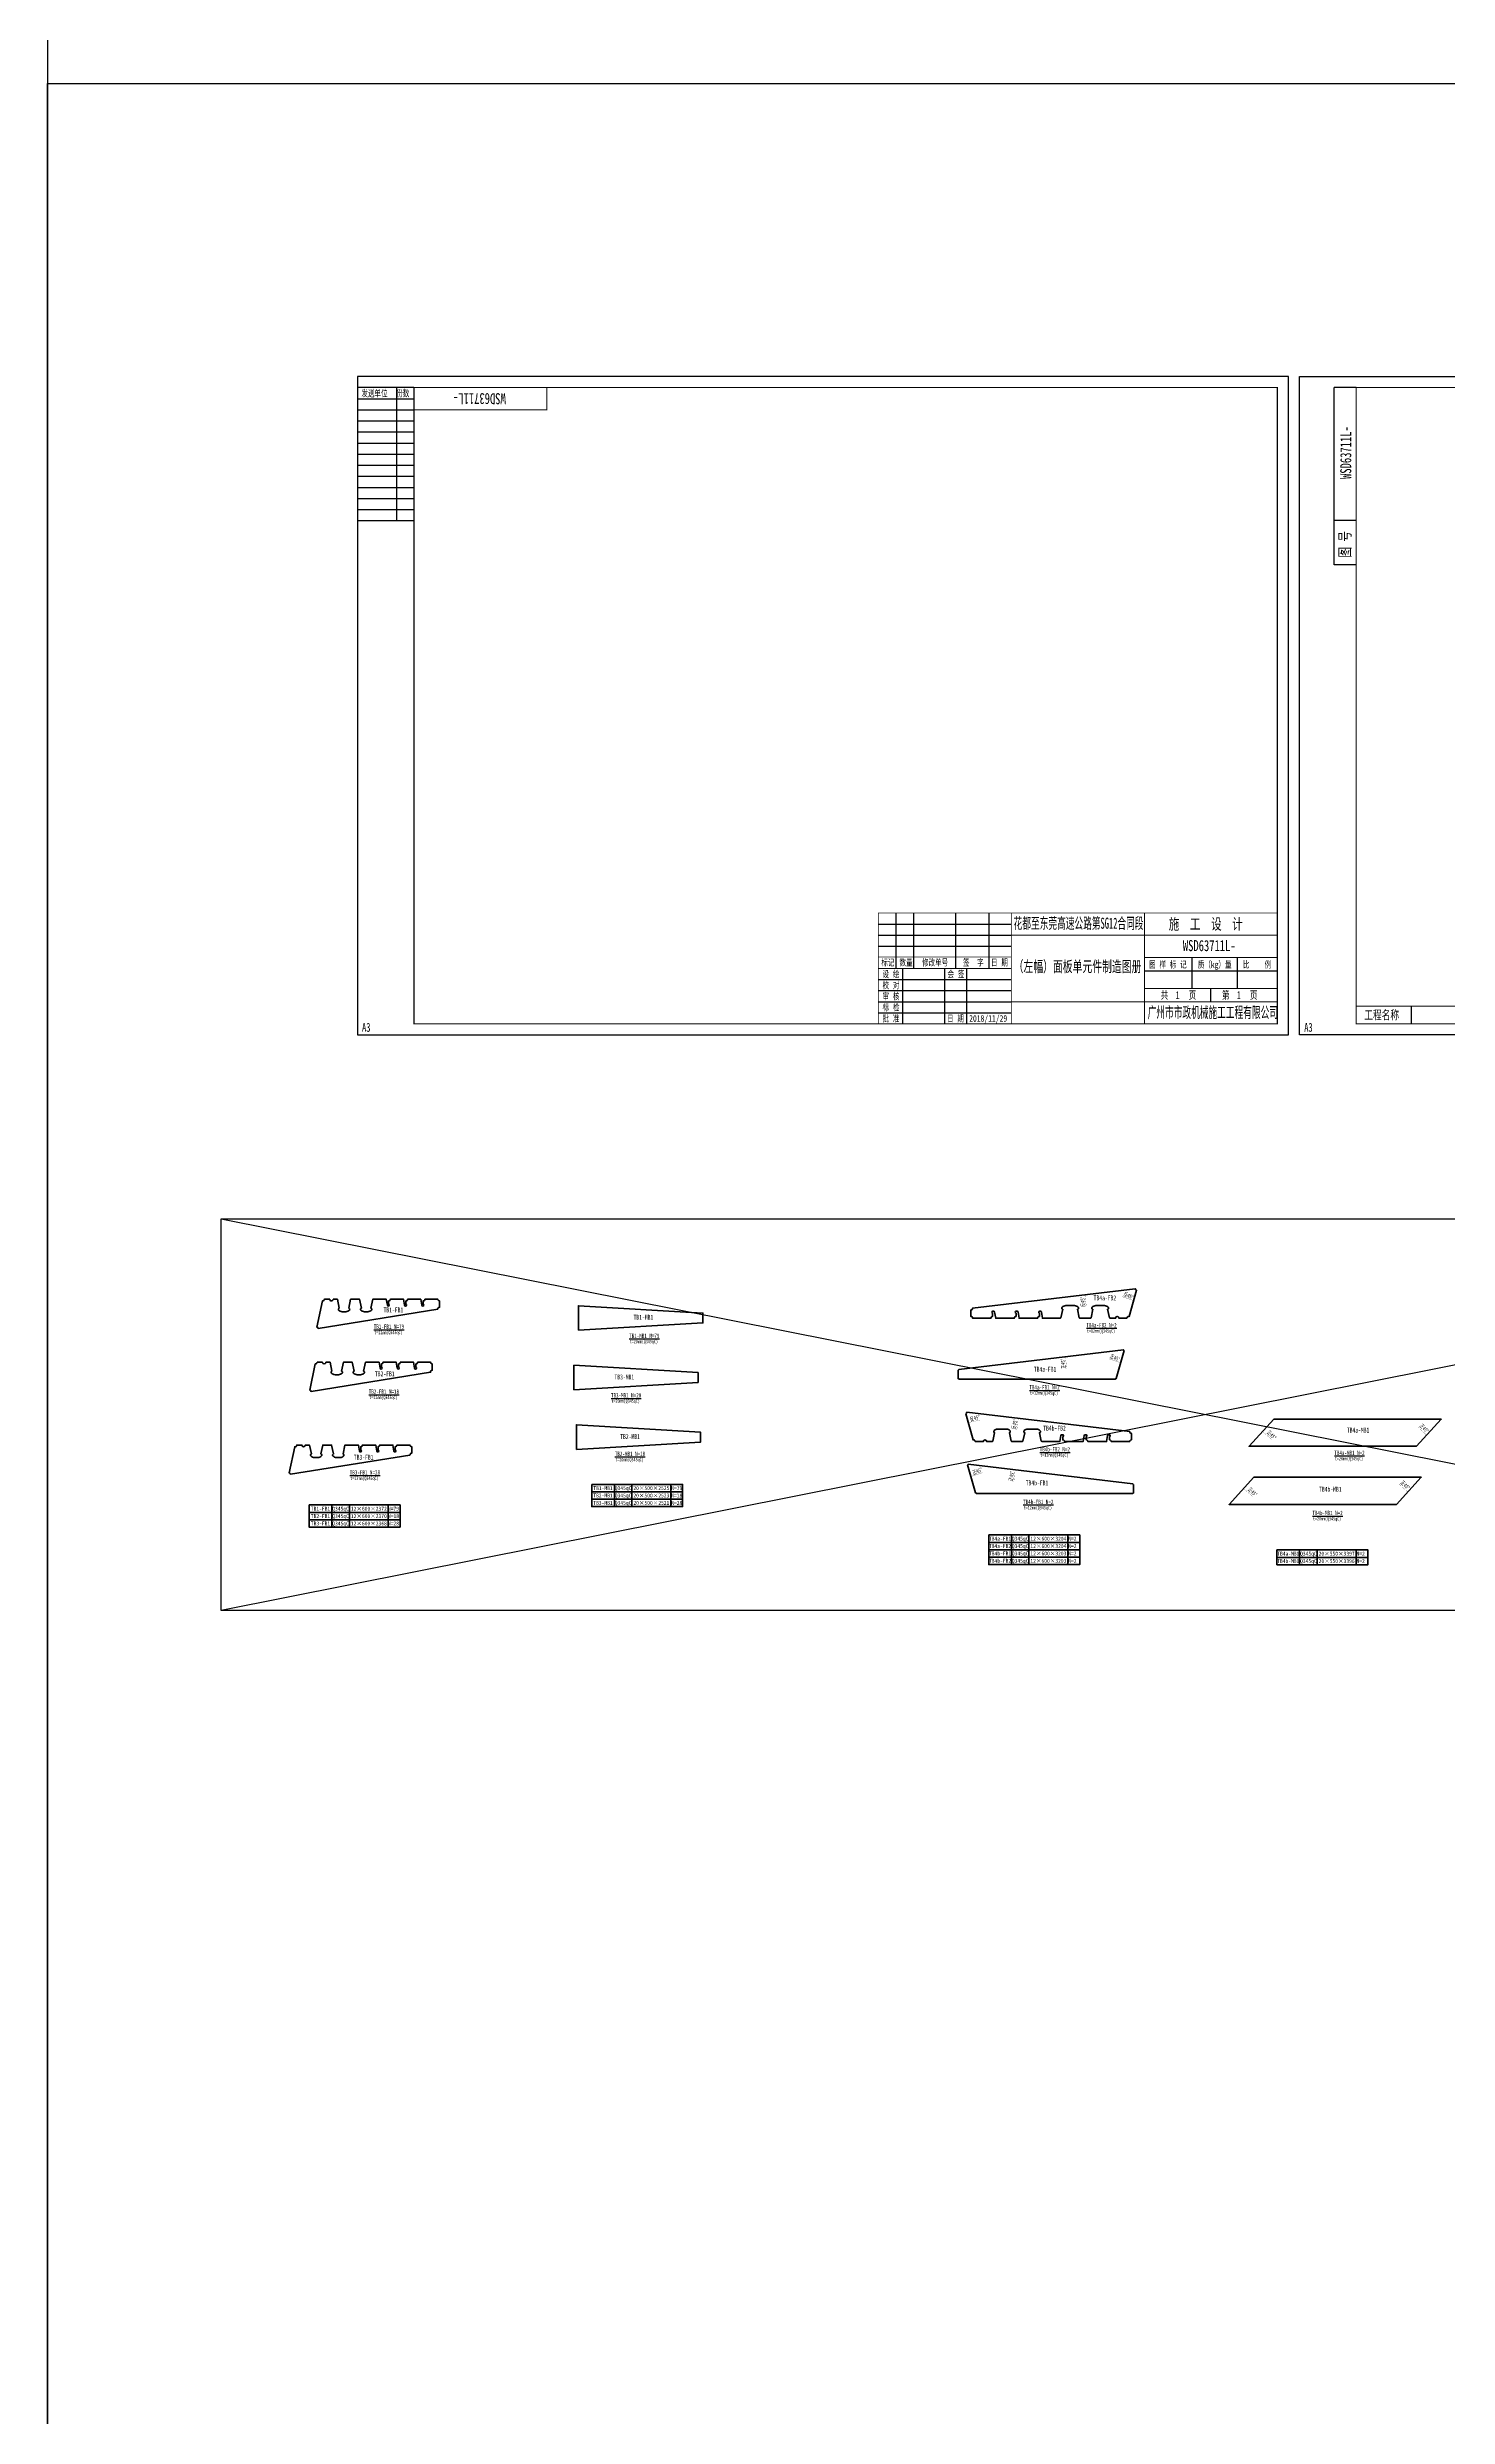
# Model space of a CAD drawing. Extents: x 1629247 to 2251351, y -601856 to -65897.
# Drawn here: x 1629247 to 1657669, y -172934 to -124847 of the extents above; entities that cross this region are included whole.
import ezdxf
from ezdxf.enums import TextEntityAlignment as Align

# ---------------------------------------------------------------- set-up
doc = ezdxf.new("R2010")
doc.units = 0
doc.header["$LTSCALE"] = 2
doc.header["$MEASUREMENT"] = 0
doc.layers.get('0').update_dxf_attribs({"linetype": 'CONTINUOUS'})
doc.layers.add('1图框轮廓', color=7, linetype='CONTINUOUS', lineweight=35)
doc.layers.add('标注层', color=3, linetype='CONTINUOUS', lineweight=13)
doc.layers.add('A3', color=7, linetype='CONTINUOUS')
doc.styles.add('仿宋', font='仿宋_GB2312_1.ttf', dxfattribs={"width": 0.7})

msp = doc.modelspace()

# ---------------------------------------------------------------- linework, layer by layer
at = {"color": 8, "ltscale": 3}
for p, q in [((1632777.5, -148620.6), (1672734.1, -156570.2)), ((1672734.1, -148620.6), (1632777.5, -156570.2))]:
    msp.add_line(p, q, dxfattribs=at)
at = {"color": 7, "ltscale": 3}
for points in [[(2057050.8, -99691.1), (1629247.3, -99691.1), (1629247.3, -601856.5), (2057050.8, -601856.5)], [(1834047.6, -285588.8), (1629247.3, -285588.8), (1629247.3, -125579), (1834047.6, -125579)]]:
    msp.add_lwpolyline(points, close=True, dxfattribs=at)
at = {"color": 8, "ltscale": 3}
msp.add_lwpolyline([(1672734.1, -156570.2), (1632777.5, -156570.2), (1632777.5, -148620.6), (1672734.1, -148620.6)], close=True, dxfattribs=at)
at = {"layer": '1图框轮廓', "color": 30, "ltscale": 3}
for p, q in [((1640755.4, -154163.3), (1640755.4, -154013.3)), ((1640755.4, -154313.3), (1640755.4, -154163.3)), ((1640755.4, -154463.3), (1640755.4, -154313.3)), ((1641111.9, -154163.3), (1641111.9, -154013.3)), ((1641111.9, -154313.3), (1641111.9, -154163.3)), ((1641111.9, -154463.3), (1641111.9, -154313.3)), ((1641901.9, -154163.3), (1641901.9, -154013.3)), ((1641901.9, -154313.3), (1641901.9, -154163.3)), ((1641901.9, -154463.3), (1641901.9, -154313.3)), ((1635020.8, -154581.2), (1635020.8, -154431.2)), ((1635020.8, -154731.2), (1635020.8, -154581.2)), ((1635020.8, -154881.2), (1635020.8, -154731.2)), ((1635377.3, -154581.2), (1635377.3, -154431.2)), ((1635377.3, -154731.2), (1635377.3, -154581.2)), ((1635377.3, -154881.2), (1635377.3, -154731.2)), ((1636167.3, -154581.2), (1636167.3, -154431.2)), ((1636167.3, -154731.2), (1636167.3, -154581.2)), ((1636167.3, -154881.2), (1636167.3, -154731.2)), ((1648814.7, -155189.5), (1648814.7, -155039.5)), ((1648814.7, -155339.5), (1648814.7, -155189.5)), ((1649171.2, -155189.5), (1649171.2, -155039.5)), ((1649171.2, -155339.5), (1649171.2, -155189.5)), ((1649961.2, -155189.5), (1649961.2, -155039.5)), ((1649961.2, -155339.5), (1649961.2, -155189.5)), ((1648814.7, -155489.5), (1648814.7, -155339.5)), ((1648814.7, -155639.5), (1648814.7, -155489.5)), ((1649171.2, -155489.5), (1649171.2, -155339.5)), ((1649171.2, -155639.5), (1649171.2, -155489.5)), ((1649961.2, -155489.5), (1649961.2, -155339.5)), ((1649961.2, -155639.5), (1649961.2, -155489.5)), ((1654665.7, -155494.1), (1654665.7, -155344.1)), ((1654665.7, -155644.1), (1654665.7, -155494.1)), ((1655022.2, -155494.1), (1655022.2, -155344.1)), ((1655022.2, -155644.1), (1655022.2, -155494.1)), ((1655812.2, -155494.1), (1655812.2, -155344.1)), ((1655812.2, -155644.1), (1655812.2, -155494.1))]:
    msp.add_line(p, q, dxfattribs=at)
at = {"layer": '1图框轮廓', "color": 1}
for points in [[(1637173.7, -150460, -0.4615482), (1637208.2, -150419.5), (1637208.2, -150289.5, -0.4142136), (1637173.2, -150254.5), (1636909.2, -150254.5, -0.4142136), (1636874.2, -150289.5), (1636874.2, -150355.4, -1.7811251), (1636848.5, -150377.9), (1636827.2, -150254.5), (1636559.2, -150254.5, -0.4142136), (1636524.2, -150289.5), (1636524.2, -150355.4, -1.7811251), (1636498.5, -150377.9), (1636477.2, -150254.5), (1636209.2, -150254.5, -0.4142136), (1636174.2, -150289.5), (1636174.2, -150355.4, -1.7811251), (1636148.5, -150377.9), (1636127.2, -150254.5), (1635853.2, -150254.5), (1635814.1, -150434.5, -0.5717692), (1635827.4, -150475.5, -0.2157414), (1635752.2, -150509.5), (1635684.2, -150509.5, -0.2157414), (1635609.1, -150475.5, -0.5717692), (1635622.4, -150434.5), (1635583.2, -150254.5), (1635403.2, -150254.5), (1635364.1, -150434.5, -0.5717692), (1635377.4, -150475.5, -0.2157414), (1635302.2, -150509.5), (1635234.2, -150509.5, -0.2157414), (1635159.1, -150475.5, -0.5717692), (1635172.4, -150434.5), (1635133.2, -150254.5), (1635048.2, -150254.5, -0.4142136), (1635013.2, -150289.5, -0.4142136), (1634978.2, -150254.5), (1634871.6, -150254.5, -0.4757351), (1634829.5, -150288.8), (1634718.8, -150820.2, -0.311127), (1634746.2, -150849)], [(1651103.2, -151294.4, -0.3031547), (1651092.4, -151281.8), (1647749.2, -151678.2, -0.4494262), (1647734.3, -151695), (1647734.2, -151865, -0.4140155), (1647749.2, -151880), (1650922.7, -151880, -0.4973697), (1650941.8, -151865.6)], [(1634830.2, -151532.9), (1634725.6, -151532.9, -0.4757351), (1634683.5, -151567.2), (1634572.8, -152098.3, -0.311127), (1634600.3, -152127), (1637025.6, -151738.4, -0.4615482), (1637060.2, -151697.9), (1637060.2, -151567.9, -0.4142136), (1637025.2, -151532.9), (1636761.2, -151532.9, -0.4142136), (1636726.2, -151567.9), (1636726.2, -151633.8, -1.7811251), (1636700.5, -151656.3), (1636679.2, -151532.9), (1636411.2, -151532.9, -0.4142136), (1636376.2, -151567.9), (1636376.2, -151633.8, -1.7811251), (1636350.5, -151656.3), (1636329.2, -151532.9), (1636061.2, -151532.9, -0.4142136), (1636026.2, -151567.9), (1636026.2, -151633.8, -1.7811251), (1636000.5, -151656.3), (1635979.2, -151532.9), (1635705.2, -151532.9), (1635666.1, -151712.9, -0.5717692), (1635679.3, -151753.9, -0.2157414), (1635604.2, -151787.9), (1635536.2, -151787.9, -0.2157414), (1635461.1, -151753.9, -0.5717692), (1635474.3, -151712.9), (1635435.2, -151532.9), (1635255.2, -151532.9), (1635216.1, -151712.9, -0.5717692), (1635229.3, -151753.9, -0.2157414), (1635154.2, -151787.9), (1635086.2, -151787.9, -0.2157414), (1635011.1, -151753.9, -0.5717692), (1635024.3, -151712.9), (1634985.2, -151532.9), (1634900.2, -151532.9, -1)], [(1647912.8, -152548.3, -0.3031499), (1647887.5, -152577.8), (1648038, -153110.5, -0.4973697), (1648082.6, -153144.1), (1648243.9, -153144.1, -1), (1648313.9, -153144.1), (1648426.1, -153144.1, -0.4783944), (1648438.3, -153134.4), (1648475.3, -152964.1, -0.5717692), (1648462, -152923.1, -0.2157414), (1648537.1, -152889.1), (1648712.3, -152889.1, -0.2157414), (1648787.4, -152923.1, -0.5717692), (1648774.2, -152964.1), (1648811.2, -153134.4, -0.4783944), (1648823.3, -153144.1), (1649036.4, -153144.1, -0.4783944), (1649048.6, -153134.4), (1649085.6, -152964.1, -0.5717692), (1649072.3, -152923.1, -0.2157414), (1649147.4, -152889.1), (1649322.6, -152889.1, -0.2157414), (1649397.7, -152923.1, -0.5717692), (1649384.5, -152964.1), (1649421.5, -153134.4, -0.4783944), (1649433.6, -153144.1), (1649796.7, -153144.1), (1649818, -153020.7, -0.3650118), (1649837.7, -153004.1), (1649852.9, -153004.1, -0.858182), (1649858.9, -153043.2), (1649858.9, -153109.1, -0.4142136), (1649893.9, -153144.1), (1650271.3, -153144.1), (1650292.6, -153020.7, -0.3650118), (1650312.3, -153004.1), (1650327.6, -153004.1, -0.858182), (1650333.6, -153043.2), (1650333.6, -153109.1, -0.4142136), (1650368.6, -153144.1), (1650746, -153144.1), (1650767.3, -153020.7, -0.3650118), (1650787, -153004.1), (1650802.3, -153004.1, -0.858182), (1650808.3, -153043.2), (1650808.3, -153109.1, -0.4142136), (1650843.3, -153144.1), (1651215.6, -153144.1, -0.4142136), (1651250.6, -153109.1), (1651250.6, -152979.1, -0.4492282), (1651215.9, -152940)], [(1651294, -154016.3, -0.4492282), (1651279.1, -153999.5), (1647936.3, -153603.1, -0.3031499), (1647925.5, -153615.7), (1648086.9, -154186.9, -0.4973697), (1648106, -154201.3), (1651279, -154201.3, -0.4142136), (1651294, -154186.3)]]:
    msp.add_lwpolyline(points, format="xyb", close=True, dxfattribs=at)
for points in [[(1640027.4, -150885.9), (1640027.4, -150385.9), (1642552.7, -150535.9), (1642552.7, -150735.9)], [(1639934.4, -152093.7), (1639934.4, -151593.7), (1642455.4, -151743.7), (1642455.4, -151943.7)], [(1639984.4, -153303.8), (1639984.4, -152803.8), (1642507.6, -152953.8), (1642507.6, -153153.8)]]:
    msp.add_lwpolyline(points, close=True, dxfattribs=at)
msp.add_lwpolyline([(1651160, -150639.7, -0.4973697), (1651204.5, -150606), (1651355, -150073.4, -0.3032066), (1651329.8, -150043.8), (1648026.3, -150435.6, -0.0295175), (1648026.6, -150439.7, -0.4153461), (1647991.4, -150474.7), (1647991.4, -150604.7, -0.4142136), (1648026.4, -150639.7), (1648398.8, -150639.7, -0.4142136), (1648433.8, -150604.7), (1648433.8, -150538.8, -0.858182), (1648439.8, -150499.7), (1648455.1, -150499.7, -0.3650118), (1648474.8, -150516.3), (1648496.1, -150639.7), (1648873.5, -150639.7, -0.4142136), (1648908.5, -150604.7), (1648908.5, -150538.8, -0.858182), (1648914.5, -150499.7), (1648929.7, -150499.7, -0.3650118), (1648949.4, -150516.3), (1648970.7, -150639.7), (1649348.1, -150639.7, -0.4142136), (1649383.1, -150604.7), (1649383.1, -150538.8, -0.858182), (1649389.1, -150499.7), (1649404.4, -150499.7, -0.3650118), (1649424.1, -150516.3), (1649445.4, -150639.7), (1649808.5, -150639.7), (1649820.6, -150629.9), (1649857.6, -150459.7, -0.5717692), (1649844.3, -150418.7, -0.2157414), (1649919.5, -150384.7), (1650094.6, -150384.7, -0.2157414), (1650169.8, -150418.7, -0.5717692), (1650156.5, -150459.7), (1650193.5, -150629.9), (1650205.6, -150639.7), (1650418.8, -150639.7), (1650430.9, -150629.9), (1650467.9, -150459.7, -0.5717692), (1650454.6, -150418.7, -0.2157414), (1650529.8, -150384.7), (1650704.9, -150384.7, -0.2157414), (1650780.1, -150418.7, -0.5717692), (1650766.8, -150459.7), (1650803.8, -150629.9), (1650815.9, -150639.7), (1650928.2, -150639.7, -1), (1650998.2, -150639.7), (1651160, -150639.7)], format="xyb", dxfattribs=at)
for points in [[(1654144.7, -152690.7), (1653640.8, -153240.7), (1657037.4, -153240.7), (1657541.3, -152690.7), (1654144.7, -152690.7)], [(1653737.7, -153868.6), (1653233.8, -154418.6), (1656630.1, -154418.6), (1657134, -153868.6), (1653737.7, -153868.6)]]:
    msp.add_lwpolyline(points, dxfattribs=at)
at = {"layer": '1图框轮廓', "color": 2}
msp.add_lwpolyline([(1636607.7, -153420, -0.4615482), (1636642.3, -153379.5), (1636642.3, -153249.5, -0.4142136), (1636607.3, -153214.5), (1636343.3, -153214.5, -0.4142136), (1636308.3, -153249.5), (1636308.3, -153315.4, -1.7811251), (1636282.5, -153337.9), (1636261.3, -153214.5), (1635993.3, -153214.5, -0.4142136), (1635958.3, -153249.5), (1635958.3, -153315.4, -1.7811251), (1635932.5, -153337.9), (1635911.3, -153214.5), (1635643.3, -153214.5, -0.4142136), (1635608.3, -153249.5), (1635608.3, -153315.4, -1.7811251), (1635582.5, -153337.9), (1635561.3, -153214.5), (1635287.3, -153214.5), (1635248.1, -153394.5, -0.5717692), (1635261.4, -153435.5, -0.2157414), (1635186.3, -153469.5), (1635118.3, -153469.5, -0.2157414), (1635043.1, -153435.5, -0.5717692), (1635056.4, -153394.5), (1635017.3, -153214.5), (1634837.3, -153214.5), (1634798.1, -153394.5, -0.5717692), (1634811.4, -153435.5, -0.2157414), (1634736.3, -153469.5), (1634668.3, -153469.5, -0.2157414), (1634593.1, -153435.5, -0.5717692), (1634606.4, -153394.5), (1634567.3, -153214.5), (1634482.3, -153214.5, -0.4142136), (1634447.3, -153249.5, -0.4142136), (1634412.3, -153214.5), (1634309.7, -153214.5, -0.4757351), (1634267.6, -153248.7), (1634157, -153779.5, -0.311127), (1634184.4, -153808.2)], format="xyb", close=True, dxfattribs=at)
at = {"layer": '1图框轮廓', "color": 30, "ltscale": 3}
for points in [[(1640295.4, -154013.3), (1642141.9, -154013.3), (1642141.9, -154163.3), (1640295.4, -154163.3)], [(1640295.4, -154163.3), (1642141.9, -154163.3), (1642141.9, -154313.3), (1640295.4, -154313.3)], [(1640295.4, -154313.3), (1642141.9, -154313.3), (1642141.9, -154463.3), (1640295.4, -154463.3)], [(1634560.8, -154431.2), (1636407.3, -154431.2), (1636407.3, -154581.2), (1634560.8, -154581.2)], [(1634560.8, -154581.2), (1636407.3, -154581.2), (1636407.3, -154731.2), (1634560.8, -154731.2)], [(1634560.8, -154731.2), (1636407.3, -154731.2), (1636407.3, -154881.2), (1634560.8, -154881.2)], [(1648354.7, -155039.5), (1650201.2, -155039.5), (1650201.2, -155189.5), (1648354.7, -155189.5)], [(1648354.7, -155189.5), (1650201.2, -155189.5), (1650201.2, -155339.5), (1648354.7, -155339.5)], [(1648354.7, -155339.5), (1650201.2, -155339.5), (1650201.2, -155489.5), (1648354.7, -155489.5)], [(1648354.7, -155489.5), (1650201.2, -155489.5), (1650201.2, -155639.5), (1648354.7, -155639.5)], [(1654205.7, -155344.1), (1656052.2, -155344.1), (1656052.2, -155494.1), (1654205.7, -155494.1)], [(1654205.7, -155494.1), (1656052.2, -155494.1), (1656052.2, -155644.1), (1654205.7, -155644.1)]]:
    msp.add_lwpolyline(points, close=True, dxfattribs=at)
at = {"layer": 'A3', "color": 7}
for p, q in [((1636688.5, -131751.9), (1635538.8, -131751.9)), ((1636330.4, -131751.9), (1636330.4, -134451.9)), ((1635538.8, -131976.9), (1636688.5, -131976.9)), ((1635538.8, -132201.9), (1636688.5, -132201.9)), ((1635538.8, -132426.9), (1636688.5, -132426.9)), ((1635538.8, -132651.9), (1636688.5, -132651.9)), ((1635538.8, -132876.9), (1636688.5, -132876.9)), ((1635538.8, -133101.9), (1636688.5, -133101.9)), ((1635538.8, -133326.9), (1636688.5, -133326.9)), ((1635538.8, -133551.9), (1636688.5, -133551.9)), ((1635538.8, -133776.9), (1636688.5, -133776.9)), ((1635538.8, -134001.9), (1636688.5, -134001.9)), ((1635538.8, -134226.9), (1636688.5, -134226.9)), ((1635538.8, -134451.9), (1636688.5, -134451.9)), ((1646113.8, -142641.9), (1648813.8, -142641.9)), ((1646473.8, -143541.9), (1646473.8, -142416.9)), ((1646833.8, -143539.4), (1646833.8, -142416.9)), ((1647688.8, -143541.9), (1647688.8, -142416.9)), ((1648363.8, -143541.9), (1648363.8, -142416.9)), ((1646113.8, -142866.9), (1648813.8, -142866.9)), ((1646113.8, -143091.9), (1648813.8, -143091.9)), ((1646113.8, -143766.9), (1648813.8, -143766.9)), ((1646608.8, -144666.9), (1646608.8, -143541.5)), ((1647463.8, -144666.9), (1647463.8, -143541.9)), ((1647913.8, -144666.9), (1647913.8, -143541.9)), ((1652481.7, -143951.2), (1652481.7, -143321.2)), ((1653403.8, -143946.9), (1653403.8, -143316.9)), ((1646113.8, -143991.9), (1648813.8, -143991.9)), ((1646113.8, -144216.9), (1648813.8, -144216.9)), ((1652863.8, -144216.9), (1652863.8, -143946.9)), ((1646113.8, -144441.9), (1648813.8, -144441.9))]:
    msp.add_line(p, q, dxfattribs=at)
at = {"layer": 'A3'}
for p, q in [((1655363.5, -135351.9), (1655363.5, -131751.9)), ((1655813.5, -131751.9), (1655363.5, -131751.9)), ((1655813.5, -134451.9), (1655363.5, -134451.9)), ((1655813.5, -135351.9), (1655363.5, -135351.9)), ((1656938.5, -144666.9), (1656938.5, -144306.9))]:
    msp.add_line(p, q, dxfattribs=at)
at = {"layer": 'A3', "color": 7, "linetype": 'Continuous'}
msp.add_line((1651513.8, -143586.9), (1654213.8, -143586.9), dxfattribs=at)
at = {"layer": 'A3'}
for points in [[(1635538.8, -144891.9), (1654438.8, -144891.9), (1654438.8, -131526.9), (1635538.8, -131526.9)], [(1673563.8, -131526.9), (1673563.8, -144891.9), (1654663.8, -144891.9), (1654663.8, -131526.9)]]:
    msp.add_lwpolyline(points, close=True, dxfattribs=at)
for points, const_width in [([(1636688.5, -131751.9), (1654213.8, -131751.9), (1654213.8, -144666.9), (1636688.5, -144666.9), (1636688.5, -131751.9)], 22.5), ([(1636688.5, -132201.9), (1639384.3, -132201.9), (1639384.3, -131751.9)], 18), ([(1655813.5, -131751.9), (1673338.8, -131751.9), (1673338.8, -144666.9), (1655813.5, -144666.9), (1655813.5, -131751.9)], 22.5), ([(1646113.8, -144666.9), (1646113.8, -142416.9), (1654213.8, -142416.9)], 18), ([(1655813.5, -144306.9), (1673338.8, -144306.9)], 18)]:
    msp.add_lwpolyline(points, dxfattribs=dict(at, const_width=const_width))
at = {"layer": 'A3', "color": 7, "linetype": 'Continuous', "const_width": 18}
for points in [[(1648813.8, -144666.9), (1648813.8, -142416.9)], [(1651514.9, -144666.9), (1651514.9, -142416.9)], [(1646113.8, -143309.1), (1648813.8, -143309.1)], [(1648813.8, -142866.9), (1654213.8, -142866.9)], [(1646113.8, -143541.5), (1648813.8, -143541.5)], [(1654213.8, -143316.9), (1651514.9, -143316.9)], [(1648813.8, -144216.9), (1654213.8, -144216.9)], [(1651514.9, -143948), (1654213.8, -143948)]]:
    msp.add_lwpolyline(points, dxfattribs=at)
at = {"layer": '标注层', "color": 42}
for points in [[(1650310.6, -150172.5, 0, 16.7, 0), (1650316.3, -150222, 3.33, 3.33, 0), (1650337.9, -150410.5, 3.33, 3.33, 0)], [(1651296.4, -150280.9, 0, 16.7, 0), (1651249.1, -150265.1, 3.33, 3.33, 0), (1651069.1, -150205.2, 3.33, 3.33, 0)], [(1649911.9, -151430.1, 0, 16.7, 0), (1649917.6, -151479.6, 3.33, 3.33, 0), (1649939.3, -151668.1, 3.33, 3.33, 0)], [(1651021.5, -151539.8, 0, 16.7, 0), (1650974.1, -151524, 3.33, 3.33, 0), (1650794.1, -151464.2, 3.33, 3.33, 0)], [(1647949.1, -152759.8, 0, 16.7, 0), (1647997.6, -152748.3, 3.33, 3.33, 0), (1648182.2, -152704.5, 3.33, 3.33, 0)], [(1648954.1, -152671.8, 0, 16.7, 0), (1648948.3, -152721.3, 3.33, 3.33, 0), (1648926.4, -152909.8, 3.33, 3.33, 0)], [(1657244.9, -153014.3, 0, 16.7, 0), (1657207.9, -152980.8, 3.33, 3.33, 0), (1657067.4, -152853.3, 3.33, 3.33, 0)], [(1653921.6, -152949.6, 0, 16.7, 0), (1653959.5, -152982, 3.33, 3.33, 0), (1654103.4, -153105.7, 3.33, 3.33, 0)], [(1648007, -153849.2, 0, 16.7, 0), (1648054.3, -153833.5, 3.33, 3.33, 0), (1648234.4, -153773.7, 3.33, 3.33, 0)], [(1648890.7, -153723.2, 0, 16.7, 0), (1648885.6, -153772.8, 3.33, 3.33, 0), (1648866, -153961.5, 3.33, 3.33, 0)], [(1653535, -154105.6, 0, 16.7, 0), (1653572.9, -154138, 3.33, 3.33, 0), (1653716.8, -154261.7, 3.33, 3.33, 0)], [(1656859.9, -154167.7, 0, 16.7, 0), (1656823, -154134.2, 3.33, 3.33, 0), (1656682.4, -154006.6, 3.33, 3.33, 0)]]:
    msp.add_lwpolyline(points, format="xyseb", dxfattribs=at)

# ---------------------------------------------------------------- texts
at = {"color": 7, "style": '仿宋', "width": 0.85}
for s, p in [('TB1-MB1', (1640525.4, -154088.3)), ('TB2-MB1', (1640525.4, -154238.3)), ('TB3-MB1', (1640525.4, -154388.3)), ('Q345qC', (1640933.6, -154088.3)), ('Q345qC', (1640933.6, -154238.3)), ('Q345qC', (1640933.6, -154388.3)), ('20×500×2525', (1641506.9, -154088.3)), ('20×500×2523', (1641506.9, -154238.3)), ('20×500×2521', (1641506.9, -154388.3)), ('N=79 ', (1642050.3, -154088.3)), ('N=18 ', (1642050.3, -154238.3)), ('N=28 ', (1642050.3, -154388.3)), ('TB1-FB1', (1634790.8, -154506.2)), ('TB2-FB1', (1634790.8, -154656.2)), ('TB3-FB1', (1634790.8, -154806.2)), ('Q345qC', (1635199, -154506.2)), ('Q345qC', (1635199, -154656.2)), ('Q345qC', (1635199, -154806.2)), ('12×600×2372', (1635772.3, -154506.2)), ('12×600×2370', (1635772.3, -154656.2)), ('12×600×2368', (1635772.3, -154806.2)), ('N=79 ', (1636300.4, -154506.2)), ('N=18 ', (1636300.4, -154656.2)), ('N=28 ', (1636300.4, -154806.2)), ('TB4a-FB1', (1648584.7, -155114.5)), ('TB4a-FB2', (1648584.7, -155264.5)), ('Q345qC', (1648992.9, -155114.5)), ('Q345qC', (1648992.9, -155264.5)), ('12×600×3204', (1649566.2, -155114.5)), ('12×600×3204', (1649566.2, -155264.5)), ('N=2 ', (1650081.2, -155114.5)), ('N=2 ', (1650081.2, -155264.5)), ('TB4b-FB1', (1648584.7, -155414.5)), ('TB4b-FB2', (1648584.7, -155564.5)), ('Q345qC', (1648992.9, -155414.5)), ('Q345qC', (1648992.9, -155564.5)), ('12×600×3203', (1649566.2, -155414.5)), ('12×600×3203', (1649566.2, -155564.5)), ('N=2 ', (1650081.2, -155414.5)), ('N=2 ', (1650081.2, -155564.5)), ('TB4a-MB1', (1654435.7, -155419.1)), ('TB4b-MB1', (1654435.7, -155569.1)), ('Q345qC', (1654844, -155419.1)), ('Q345qC', (1654844, -155569.1)), ('20×550×3397', (1655417.2, -155419.1)), ('20×550×3396', (1655417.2, -155569.1)), ('N=2 ', (1655932.2, -155419.1)), ('N=2 ', (1655932.2, -155569.1))]:
    msp.add_text(s, height=81, dxfattribs=at).set_placement(p, align=Align.MIDDLE_CENTER)
at = {"layer": 'A3', "color": 7, "linetype": 'Continuous', "style": '仿宋'}
for s, height, width, p in [('发送单位', 135, 0.7, (1635622.1, -131934.8)), ('份数', 135, 0.7, (1636329, -131934.8)), ('施  工  设  计 ', 225, 0.7, (1652009.3, -142751.2)), ('共     页', 157.5, 0.7, (1651845.5, -144161.7)), ('1', 157.5, 0.7, (1652148.8, -144161.7)), ('第     页', 157.5, 0.7, (1653087.9, -144161.7)), ('1', 157.5, 0.7, (1653389.1, -144161.7)), ('广州市市政机械施工工程有限公司', 225, 0.56, (1651580.8, -144544.7)), ('工程名称', 180, 0.7, (1655979.1, -144577.1))]:
    msp.add_text(s, height=height, dxfattribs=dict(at, width=width)).set_placement(p)
at = {"layer": 'A3', "color": 7, "linetype": 'Continuous', "style": '仿宋', "width": 0.7}
for rotation, p in [(180, (1638016.9, -131865.7)), (90, (1655714.2, -133070.6))]:
    msp.add_text('WSD63711L-', height=225, rotation=rotation, dxfattribs=at).set_placement(p, align=Align.CENTER)
msp.add_text('图 号', height=225, rotation=90, dxfattribs=at).set_placement((1655697.9, -135200.8))
at = {"layer": 'A3', "color": 7, "linetype": 'Continuous', "style": '仿宋'}
for s, height, width, p in [('花都至东莞高速公路第SG12合同段', 225, 0.56, (1650178, -142735.3)), ('WSD63711L-', 225, 0.7, (1652830.8, -143189.9)), ('标记', 135, 0.7, (1646306.9, -143486.6)), ('设 绘', 135, 0.7, (1646370.8, -143723.3)), ('数量', 135, 0.7, (1646676.1, -143486.6)), ('修改单号', 135, 0.7, (1647266, -143486.6)), ('会 签', 135, 0.7, (1647689.6, -143723.3)), ('签  字', 135, 0.7, (1648042.8, -143486.6)), ('日 期', 135, 0.7, (1648570.7, -143486.6)), ('（左幅）面板单元件制造图册', 225, 0.65, (1650156.9, -143613)), ('图 样 标 记', 135, 0.7, (1651991.7, -143529)), ('质（kg）量', 135, 0.7, (1652940.8, -143529)), ('比    例', 135, 0.7, (1653802, -143529)), ('标 检', 135, 0.7, (1646370.8, -144398.3)), ('校 对', 135, 0.7, (1646370.8, -143948.3)), ('审 核', 135, 0.7, (1646370.8, -144173.3)), ('A3', 180, 0.7, (1635719.3, -144826.6)), ('批 准', 135, 0.7, (1646370.8, -144623.3)), ('日 期', 135, 0.7, (1647679.4, -144623.3)), ('A3', 180, 0.7, (1654844.3, -144826.6))]:
    msp.add_text(s, height=height, dxfattribs=dict(at, width=width)).set_placement(p, align=Align.CENTER)
at = {"layer": 'A3', "color": 6, "linetype": 'Continuous', "style": '仿宋', "width": 0.7}
msp.add_text('2018/11/29', height=135, dxfattribs=at).set_placement((1648343.8, -144623.3), align=Align.CENTER)
for s, p in [('TB1-FB1', (1636071.2, -150522.6)), ('TB4a-FB2', (1650484.7, -150277.9)), ('TB1-MB1', (1641144.9, -150670.1)), ('TB2-FB1', (1635896.1, -151819.4)), ('TB3-MB1', (1640758.4, -151882.8)), ('TB4a-FB1', (1649270.6, -151725.3)), ('TB4b-FB2', (1649461.5, -152921.2)), ('TB4a-MB1', (1655624, -152961.1)), ('TB2-MB1', (1640874.9, -153093.1)), ('TB3-FB1', (1635467.2, -153511)), ('TB4b-FB1', (1649105.7, -154032.9)), ('TB4b-MB1', (1655060.7, -154161.1))]:
    msp.add_text(s, height=100, dxfattribs=at).set_placement(p)
at = {"layer": 'A3', "color": 4, "linetype": 'Continuous', "style": '仿宋', "width": 0.7}
for s, height, p in [('%%UTB1-FB1 N=79', 89.6, (1636179.9, -150856.1)), ('t=12mm(Q345qC)', 71.68, (1636169.7, -150964.3)), ('%%UTB4a-FB2 N=2', 89.6, (1650644.6, -150826.6)), ('t=12mm(Q345qC)', 71.68, (1650634.4, -150934.7)), ('%%UTB2-FB1 N=18', 89.6, (1636078.5, -152174.6)), ('t=12mm(Q345qC)', 71.68, (1636068.3, -152282.8)), ('%%UTB4a-FB1 N=2', 89.6, (1649487.9, -152087.1)), ('t=12mm(Q345qC)', 71.68, (1649477.7, -152195.2)), ('%%UTB4b-FB2 N=2', 89.6, (1649697.4, -153345.1)), ('t=12mm(Q345qC)', 71.68, (1649687.2, -153453.2)), ('%%UTB3-FB1 N=28', 89.6, (1635692.5, -153816.1)), ('t=12mm(Q345qC)', 71.68, (1635682.3, -153924.2)), ('%%UTB4b-FB1 N=2', 89.6, (1649360.8, -154413.4)), ('t=12mm(Q345qC)', 71.68, (1649350.6, -154521.5))]:
    msp.add_text(s, height=height, dxfattribs=at).set_placement(p, align=Align.CENTER)
at = {"layer": 'A3', "color": 3, "linetype": 'Continuous', "style": '仿宋', "width": 0.7}
for s, height, p in [('%%UTB1-MB1 N=79', 89.6, (1641363.4, -151041.4)), ('t=20mm(Q345qC)', 71.68, (1641353.2, -151149.5)), ('%%UTB3-MB1 N=28', 89.6, (1640995, -152249.1)), ('t=20mm(Q345qC)', 71.68, (1640984.8, -152357.3)), ('%%UTB2-MB1 N=18', 89.6, (1641072.8, -153437.1)), ('%%UTB4a-MB1 N=2', 89.6, (1655677.7, -153417.4)), ('t=20mm(Q345qC)', 71.68, (1641062.6, -153545.2)), ('t=20mm(Q345qC)', 71.68, (1655667.5, -153525.6)), ('%%UTB4b-MB1 N=2', 89.6, (1655232.5, -154637.2)), ('t=20mm(Q345qC)', 71.68, (1655222.3, -154745.4))]:
    msp.add_text(s, height=height, dxfattribs=at).set_placement(p, align=Align.CENTER)
at = {"layer": '标注层', "color": 42, "style": '仿宋', "width": 0.7}
for s, rotation, p in [('反45%%D', 93.9484, (1650312, -150406.8)), ('反45%%D', 338.97657, (1651083.4, -150183.3)), ('正45%%D', 339.01516, (1650808.4, -151442.3)), ('正45%%D', 93.9484, (1649913.4, -151664.4)), ('反45%%D', 15.97593, (1647987.4, -152733.6)), ('反45%%D', 80.76863, (1648902.1, -152900.2)), ('正45%%D', 315.49341, (1653996.3, -152966.4)), ('正45%%D', 317.77545, (1657092.2, -152835.2)), ('正45%%D', 20.98484, (1648042.9, -153819.7)), ('正45%%D', 81.46855, (1648841.5, -153952.2)), ('正45%%D', 315.49341, (1653609.7, -154122.4)), ('正45%%D', 317.77545, (1656707.2, -153988.6))]:
    msp.add_text(s, height=81, rotation=rotation, dxfattribs=at).set_placement(p)

doc.saveas('drawing.dxf')
